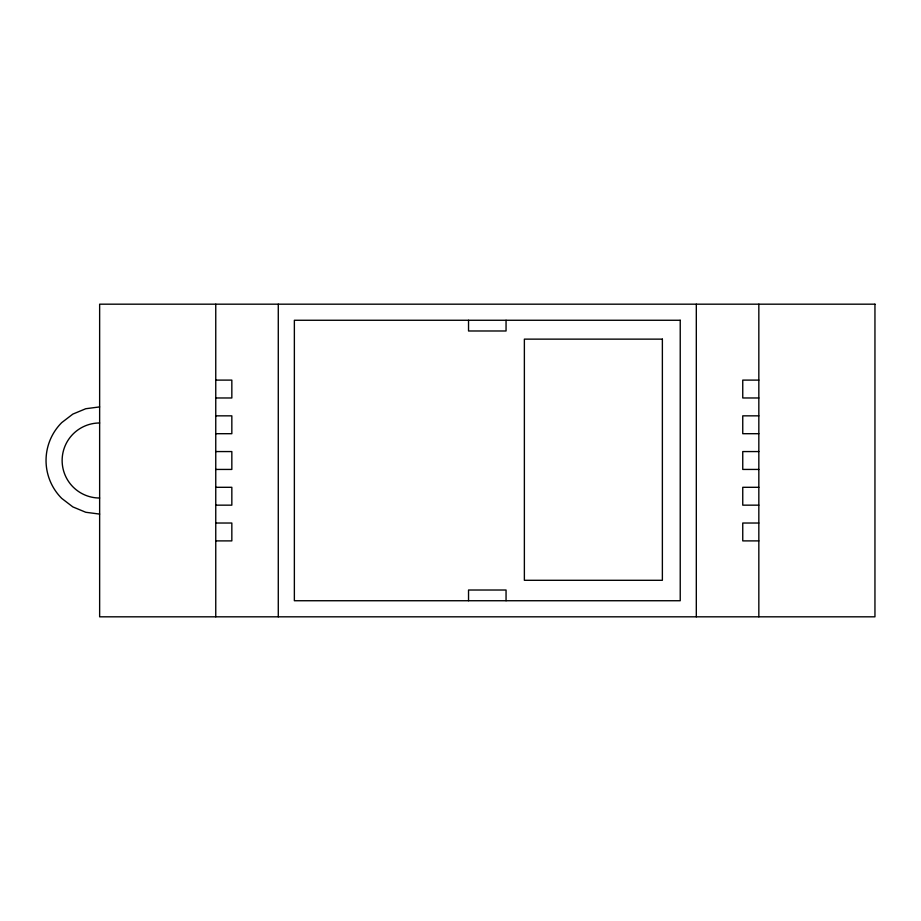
<?xml version="1.0" encoding="UTF-8"?>
<svg xmlns="http://www.w3.org/2000/svg" width="921" height="921" viewBox="0 0 921 921"><rect width="100%" height="100%" fill="white"/><g stroke="black" fill="none" stroke-linecap="round" stroke-linejoin="round"><path stroke-width="1.38" d="M99.641 406.909L85.768 408.728L72.851 414.093L61.742 422.601A53.591 53.591 0 0 0 61.742 498.399L72.851 506.907L85.768 512.272L99.641 514.091M215.756 380.108L231.839 380.108L231.839 397.976L215.756 397.976M758.835 380.108L742.752 380.108L742.752 397.976L758.835 397.976M215.756 415.843L231.839 415.843L231.839 433.699L215.756 433.699M758.835 415.843L742.752 415.843L742.752 433.699L758.835 433.699M215.756 451.566L231.839 451.566L231.839 469.434L215.756 469.434M758.835 451.566L742.752 451.566L742.752 469.434L758.835 469.434M215.756 487.301L231.839 487.301L231.839 505.157L215.756 505.157M758.835 487.301L742.752 487.301L742.752 505.157L758.835 505.157M215.756 523.024L231.839 523.024L231.839 540.892L215.756 540.892M758.835 523.024L742.752 523.024L742.752 540.892L758.835 540.892M758.835 304.183L758.835 616.817M696.311 304.183L696.311 616.817M506.055 320.266L506.055 330.984L468.536 330.984L468.536 320.266M506.055 600.734L506.055 590.016L468.536 590.016L468.536 600.734M278.28 304.183L278.28 616.817M215.756 304.183L215.756 616.817M99.641 498.019A37.519 37.519 0 0 1 62.133 460.5A37.519 37.519 0 0 1 99.641 422.981M874.95 304.183L99.641 304.183L99.641 616.817L874.95 616.817L874.95 304.183M680.228 320.266L294.363 320.266L294.363 600.734L680.228 600.734L680.228 320.266M662.372 339.135L524.371 339.135L524.371 580.299L662.372 580.299L662.372 339.135"/></g></svg>
